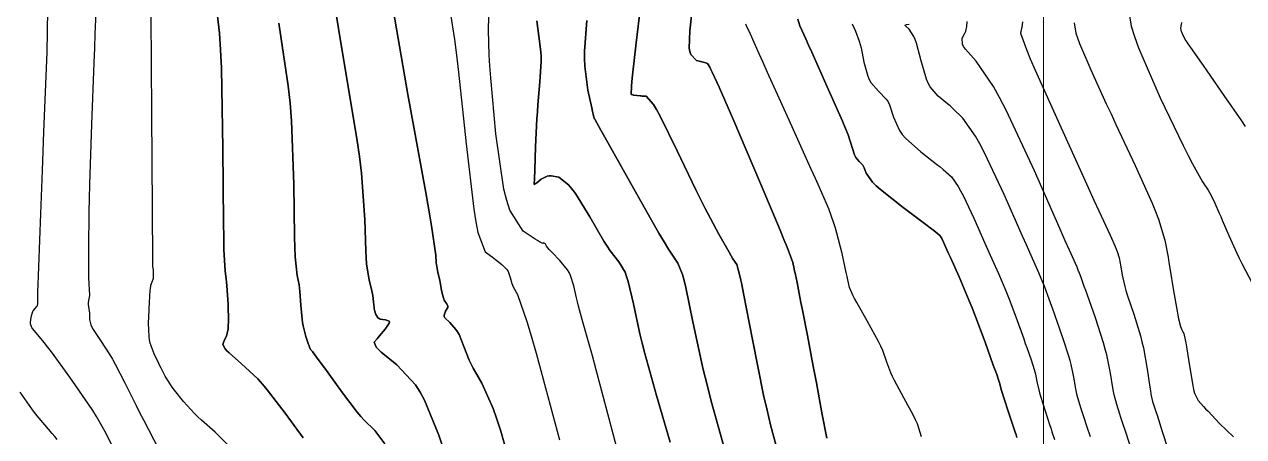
# Model space of a CAD drawing. Header units: metres. Extents: x 837117 to 838477, y 1189012 to 1191015.
# Drawn here: x 837813.1 to 837889, y 1189309.4 to 1189335 of the extents above; entities that cross this region are included whole.
import ezdxf

# ---------------------------------------------------------------- set-up
doc = ezdxf.new("R2010")
doc.units = ezdxf.units.M
doc.header["$LTSCALE"] = 0.3
doc.layers.add('COORD', color=7, linetype='Continuous', lineweight=20)
doc.layers.add('COTAS 10', color=1, linetype='Continuous')
doc.layers.add('COTAS INT', color=252, linetype='Continuous')

msp = doc.modelspace()

# ---------------------------------------------------------------- linework, layer by layer
at = {"layer": 'COORD'}
msp.add_line((837876.514, 1189013.872), (837876.514, 1191013.872), dxfattribs=at)
at = {"layer": 'COTAS 10'}
for points, elevation in [([(837818.84, 1189308.327), (837818.229, 1189309.542), (837817.626, 1189310.607), (837817.395, 1189310.972), (837817.136, 1189311.367), (837815.966, 1189313.048), (837814.824, 1189314.614), (837814.582, 1189314.937), (837814.372, 1189315.213), (837813.883, 1189315.809), (837813.659, 1189316.067), (837813.616, 1189316.129), (837813.581, 1189316.187), (837813.526, 1189316.363), (837813.535, 1189316.53), (837813.54, 1189316.582), (837813.547, 1189316.637), (837813.583, 1189316.858), (837813.647, 1189317.073), (837813.671, 1189317.124), (837813.697, 1189317.172), (837813.817, 1189317.317), (837813.925, 1189317.437), (837813.944, 1189317.47), (837813.959, 1189317.503), (837813.975, 1189317.619), (837813.989, 1189318.379), (837814.003, 1189318.818), (837814.021, 1189319.356), (837814.123, 1189322.123), (837814.269, 1189325.904), (837814.315, 1189327.081), (837814.364, 1189328.315), (837814.559, 1189333.241), (837814.652, 1189338.547)], 1750), ([(837839.606, 1189307.376), (837838.919, 1189309.442), (837838.035, 1189311.619), (837837.759, 1189312.116), (837837.469, 1189312.567), (837836.311, 1189313.816), (837835.335, 1189314.609), (837835.161, 1189314.773), (837835.028, 1189314.913), (837834.893, 1189315.22), (837835.081, 1189315.434), (837835.151, 1189315.517), (837835.23, 1189315.609), (837835.58, 1189316.024), (837835.828, 1189316.407), (837835.842, 1189316.479), (837835.833, 1189316.536), (837835.6, 1189316.618), (837835.272, 1189316.658), (837835.202, 1189316.689), (837835.141, 1189316.727), (837834.995, 1189316.936), (837834.922, 1189317.216), (837834.906, 1189317.3), (837834.892, 1189317.386), (837834.861, 1189317.719), (837834.808, 1189318.141), (837834.781, 1189318.283), (837834.749, 1189318.436), (837834.588, 1189319.083), (837834.43, 1189320.096), (837834.398, 1189320.481), (837834.373, 1189320.912), (837834.327, 1189322.843), (837834.115, 1189325.731), (837833.985, 1189326.764), (837833.824, 1189327.899), (837832.986, 1189332.843), (837832.078, 1189338.409)], 1760), ([(837832.078, 1189338.409), (837832.986, 1189332.843), (837833.824, 1189327.899), (837833.985, 1189326.764), (837834.115, 1189325.731), (837834.327, 1189322.843), (837834.373, 1189320.912), (837834.398, 1189320.481), (837834.43, 1189320.096), (837834.588, 1189319.083), (837834.749, 1189318.436), (837834.781, 1189318.283), (837834.808, 1189318.141), (837834.861, 1189317.719), (837834.892, 1189317.386), (837834.906, 1189317.3), (837834.922, 1189317.216), (837834.995, 1189316.936), (837835.141, 1189316.727), (837835.202, 1189316.689), (837835.272, 1189316.658), (837835.6, 1189316.618), (837835.833, 1189316.536), (837835.842, 1189316.479), (837835.828, 1189316.407), (837835.58, 1189316.024), (837835.23, 1189315.609), (837835.151, 1189315.517), (837835.081, 1189315.434), (837834.893, 1189315.22), (837835.028, 1189314.913), (837835.161, 1189314.773), (837835.335, 1189314.609), (837836.311, 1189313.816), (837837.469, 1189312.567), (837837.759, 1189312.116), (837838.035, 1189311.619), (837838.919, 1189309.442), (837839.606, 1189307.376)], 1760), ([(837881.703, 1189336.583), (837881.983, 1189334.87), (837882.181, 1189334.237), (837882.432, 1189333.534), (837883.776, 1189330.42), (837885.206, 1189327.452), (837885.512, 1189326.84), (837885.778, 1189326.321), (837886.415, 1189325.204), (837886.765, 1189324.684), (837886.851, 1189324.54), (837886.932, 1189324.396), (837887.186, 1189323.877), (837887.453, 1189323.254), (837887.542, 1189323.044), (837887.638, 1189322.818), (837888.041, 1189321.868), (837888.54, 1189320.763), (837888.697, 1189320.439), (837888.861, 1189320.107), (837889.521, 1189318.844)], 1790), ([(837857.025, 1189307.411), (837855.861, 1189311.559), (837855.597, 1189312.573), (837855.36, 1189313.529), (837854.717, 1189316.499), (837854.284, 1189318.633), (837854.179, 1189319.063), (837854.08, 1189319.423), (837853.777, 1189320.141), (837853.199, 1189321.009), (837852.927, 1189321.463), (837852.606, 1189322.01), (837851.043, 1189324.758), (837849.526, 1189327.463), (837849.235, 1189327.982), (837849, 1189328.402), (837848.617, 1189329.09), (837848.6, 1189329.122), (837848.596, 1189329.128), (837848.593, 1189329.133), (837848.582, 1189329.141), (837848.516, 1189329.408), (837848.478, 1189329.577), (837848.431, 1189329.787), (837848.189, 1189330.886), (837847.997, 1189332.385), (837847.982, 1189332.846), (837847.983, 1189333.328), (837848.122, 1189335.234)], 1770), ([(837848.122, 1189335.234), (837847.983, 1189333.328), (837847.982, 1189332.846), (837847.997, 1189332.385), (837848.189, 1189330.886), (837848.431, 1189329.787), (837848.478, 1189329.577), (837848.516, 1189329.408), (837848.582, 1189329.141), (837848.593, 1189329.133), (837848.596, 1189329.128), (837848.6, 1189329.122), (837848.617, 1189329.09), (837849, 1189328.402), (837849.235, 1189327.982), (837849.526, 1189327.463), (837851.043, 1189324.758), (837852.606, 1189322.01), (837852.927, 1189321.463), (837853.199, 1189321.009), (837853.777, 1189320.141), (837854.08, 1189319.423), (837854.179, 1189319.063), (837854.284, 1189318.633), (837854.717, 1189316.499), (837855.36, 1189313.529), (837855.597, 1189312.573), (837855.861, 1189311.559), (837857.025, 1189307.411)], 1770), ([(837864.632, 1189335.014), (837864.835, 1189334.565), (837865.062, 1189333.941), (837865.12, 1189333.738), (837865.175, 1189333.521), (837865.354, 1189332.631), (837865.594, 1189331.762), (837865.687, 1189331.56), (837865.792, 1189331.374), (837866.268, 1189330.841), (837866.746, 1189330.334), (837866.853, 1189330.165), (837866.948, 1189329.984), (837867.199, 1189329.224), (837867.565, 1189328.379), (837867.733, 1189328.144), (837867.93, 1189327.908), (837868.884, 1189327.055), (837869.871, 1189326.296), (837870.09, 1189326.121), (837870.285, 1189325.962), (837870.793, 1189325.51), (837871.22, 1189324.9), (837871.365, 1189324.64), (837871.522, 1189324.341), (837872.183, 1189322.93), (837872.866, 1189321.388), (837873.037, 1189321.005), (837873.199, 1189320.642), (837873.715, 1189319.491), (837874.176, 1189318.419), (837874.302, 1189318.106), (837874.428, 1189317.786), (837874.881, 1189316.568), (837874.923, 1189316.449)], 1780), ([(837864.632, 1189335.014), (837864.835, 1189334.565), (837865.062, 1189333.941), (837865.12, 1189333.738), (837865.175, 1189333.521), (837865.354, 1189332.631), (837865.594, 1189331.762), (837865.687, 1189331.56), (837865.792, 1189331.374), (837866.268, 1189330.841), (837866.746, 1189330.334), (837866.853, 1189330.165), (837866.948, 1189329.984), (837867.199, 1189329.224), (837867.565, 1189328.379), (837867.733, 1189328.144), (837867.93, 1189327.908), (837868.884, 1189327.055), (837869.871, 1189326.296), (837870.09, 1189326.121), (837870.285, 1189325.962), (837870.793, 1189325.51), (837871.22, 1189324.9), (837871.365, 1189324.64), (837871.522, 1189324.341), (837872.183, 1189322.93), (837872.866, 1189321.388), (837873.037, 1189321.005), (837873.199, 1189320.642), (837873.715, 1189319.491), (837874.176, 1189318.419), (837874.302, 1189318.106), (837874.428, 1189317.786), (837874.881, 1189316.568), (837875.289, 1189315.424), (837875.386, 1189315.149), (837875.477, 1189314.893), (837875.75, 1189314.121), (837875.946, 1189313.52), (837875.988, 1189313.372), (837876.024, 1189313.231), (837876.112, 1189312.788), (837876.223, 1189312.267), (837876.274, 1189312.077), (837876.334, 1189311.868), (837876.622, 1189310.946), (837876.922, 1189310.034), (837876.989, 1189309.831), (837877.048, 1189309.65), (837877.204, 1189309.172)], 1780)]:
    msp.add_lwpolyline(points, dxfattribs=dict(at, elevation=elevation))
at = {"layer": 'COTAS INT'}
for points, elevation in [([(837817.642, 1189337.07), (837817.537, 1189334.402), (837817.503, 1189333.531), (837817.467, 1189332.603), (837817.32, 1189328.773), (837817.192, 1189325.027), (837817.169, 1189324.152), (837817.15, 1189323.347), (837817.124, 1189321.022), (837817.137, 1189319.487), (837817.142, 1189319.179), (837817.149, 1189318.922), (837817.178, 1189318.416), (837817.195, 1189318.233), (837817.194, 1189318.18), (837817.19, 1189318.126), (837817.153, 1189317.92), (837817.12, 1189317.695), (837817.118, 1189317.629), (837817.12, 1189317.56), (837817.155, 1189317.298), (837817.194, 1189317.031), (837817.199, 1189316.959), (837817.201, 1189316.889), (837817.188, 1189316.642), (837817.275, 1189316.294), (837817.341, 1189316.159), (837817.425, 1189316.008), (837817.878, 1189315.323), (837818.458, 1189314.437), (837818.622, 1189314.158), (837818.786, 1189313.866), (837819.393, 1189312.69), (837820.091, 1189311.284), (837820.313, 1189310.847), (837820.548, 1189310.389), (837821.502, 1189308.559)], 1752), ([(837824.958, 1189337.268), (837825.282, 1189334.432), (837825.346, 1189333.402), (837825.399, 1189332.264), (837825.497, 1189327.268), (837825.532, 1189322.636), (837825.545, 1189321.729), (837825.559, 1189320.983), (837825.625, 1189319.646), (837825.699, 1189319.164), (837825.719, 1189318.957), (837825.739, 1189318.719), (837825.809, 1189317.597), (837825.836, 1189316.482), (837825.829, 1189316.248), (837825.815, 1189316.047), (837825.714, 1189315.592), (837825.591, 1189315.367), (837825.564, 1189315.311), (837825.54, 1189315.258), (837825.478, 1189315.09), (837825.633, 1189314.814), (837825.746, 1189314.693), (837825.888, 1189314.553), (837826.656, 1189313.887), (837827.658, 1189312.935), (837827.948, 1189312.614), (837828.244, 1189312.269), (837829.359, 1189310.818), (837830.48, 1189309.278)], 1756), ([(837830.48, 1189309.278), (837829.359, 1189310.818), (837828.244, 1189312.269), (837827.948, 1189312.614), (837827.658, 1189312.935), (837826.656, 1189313.887), (837825.888, 1189314.553), (837825.746, 1189314.693), (837825.633, 1189314.814), (837825.478, 1189315.09), (837825.54, 1189315.258), (837825.564, 1189315.311), (837825.591, 1189315.367), (837825.714, 1189315.592), (837825.815, 1189316.047), (837825.829, 1189316.248), (837825.836, 1189316.482), (837825.809, 1189317.597), (837825.739, 1189318.719), (837825.719, 1189318.957), (837825.699, 1189319.164), (837825.625, 1189319.646), (837825.559, 1189320.983), (837825.545, 1189321.729), (837825.532, 1189322.636), (837825.497, 1189327.268), (837825.399, 1189332.264), (837825.346, 1189333.402), (837825.282, 1189334.432), (837824.958, 1189337.268)], 1756), ([(837835.864, 1189337.133), (837837, 1189330.631), (837838.096, 1189324.633), (837838.305, 1189323.446), (837838.473, 1189322.464), (837838.742, 1189320.631), (837838.762, 1189320.165), (837838.774, 1189320.046), (837838.789, 1189319.931), (837838.866, 1189319.552), (837838.959, 1189319.17), (837838.984, 1189319.054), (837839.008, 1189318.933), (837839.092, 1189318.456), (837839.189, 1189318.021), (837839.222, 1189317.926), (837839.257, 1189317.843), (837839.402, 1189317.633), (837839.489, 1189317.477), (837839.487, 1189317.426), (837839.474, 1189317.373), (837839.332, 1189317.154), (837839.242, 1189316.9), (837839.261, 1189316.824), (837839.299, 1189316.746), (837839.595, 1189316.441), (837839.986, 1189316.019), (837840.084, 1189315.867), (837840.177, 1189315.699), (837840.476, 1189314.964), (837840.811, 1189314.103), (837840.928, 1189313.856), (837841.055, 1189313.605), (837841.598, 1189312.669), (837842.3, 1189311.092), (837842.527, 1189310.438), (837842.768, 1189309.689), (837843.757, 1189306.2)], 1762), ([(837843.757, 1189306.2), (837842.768, 1189309.689), (837842.527, 1189310.438), (837842.3, 1189311.092), (837841.598, 1189312.669), (837841.055, 1189313.605), (837840.928, 1189313.856), (837840.811, 1189314.103), (837840.476, 1189314.964), (837840.177, 1189315.699), (837840.084, 1189315.867), (837839.986, 1189316.019), (837839.595, 1189316.441), (837839.299, 1189316.746), (837839.261, 1189316.824), (837839.242, 1189316.9), (837839.332, 1189317.154), (837839.474, 1189317.373), (837839.487, 1189317.426), (837839.489, 1189317.477), (837839.402, 1189317.633), (837839.257, 1189317.843), (837839.222, 1189317.926), (837839.189, 1189318.021), (837839.092, 1189318.456), (837839.008, 1189318.933), (837838.984, 1189319.054), (837838.959, 1189319.17), (837838.866, 1189319.552), (837838.789, 1189319.931), (837838.774, 1189320.046), (837838.762, 1189320.165), (837838.742, 1189320.631), (837838.473, 1189322.464), (837838.305, 1189323.446), (837838.096, 1189324.633), (837837, 1189330.631), (837835.864, 1189337.133)], 1762), ([(837839.432, 1189336.942), (837839.885, 1189334.045), (837840.014, 1189333.065), (837840.143, 1189332.008), (837840.622, 1189327.551), (837841.099, 1189323.505), (837841.228, 1189322.708), (837841.355, 1189322.05), (837841.802, 1189320.841), (837842.228, 1189320.541), (837842.341, 1189320.457), (837842.453, 1189320.371), (837842.84, 1189320.058), (837843.148, 1189319.74), (837843.21, 1189319.651), (837843.261, 1189319.562), (837843.362, 1189319.24), (837843.451, 1189318.883), (837843.495, 1189318.773), (837843.547, 1189318.658), (837843.805, 1189318.198), (837844.396, 1189316.511), (837844.659, 1189315.622), (837844.964, 1189314.55), (837846.421, 1189309.151)], 1764), ([(837839.432, 1189336.942), (837839.885, 1189334.045), (837840.014, 1189333.065), (837840.143, 1189332.008), (837840.622, 1189327.551), (837841.099, 1189323.505), (837841.228, 1189322.708), (837841.355, 1189322.05), (837841.802, 1189320.841), (837842.228, 1189320.541), (837842.341, 1189320.457), (837842.453, 1189320.371), (837842.84, 1189320.058), (837843.148, 1189319.74), (837843.21, 1189319.651), (837843.261, 1189319.562), (837843.362, 1189319.24), (837843.451, 1189318.883), (837843.495, 1189318.773), (837843.547, 1189318.658), (837843.805, 1189318.198), (837844.396, 1189316.511), (837844.659, 1189315.622), (837844.964, 1189314.55), (837846.421, 1189309.151)], 1764), ([(837826.03, 1189308.618), (837825.01, 1189309.622), (837824.155, 1189310.37), (837823.936, 1189310.578), (837823.726, 1189310.787), (837823.034, 1189311.544), (837822.472, 1189312.247), (837822.344, 1189312.421), (837822.227, 1189312.586), (837821.905, 1189313.109), (837821.649, 1189313.604), (837821.575, 1189313.752), (837821.498, 1189313.904), (837821.21, 1189314.492), (837820.976, 1189315.161), (837820.934, 1189315.364), (837820.902, 1189315.575), (837820.872, 1189316.404), (837820.905, 1189317.209), (837820.913, 1189317.405), (837820.922, 1189317.59), (837820.949, 1189318.163), (837820.986, 1189318.592), (837821.001, 1189318.687), (837821.017, 1189318.77), (837821.09, 1189318.984), (837821.155, 1189319.152), (837821.167, 1189319.207), (837821.175, 1189319.267), (837821.18, 1189319.512), (837821.166, 1189319.74), (837821.162, 1189319.788), (837821.158, 1189319.83), (837821.143, 1189319.928), (837821.124, 1189321.427), (837821.118, 1189322.352), (837821.111, 1189323.498), (837821.082, 1189329.48), (837821.04, 1189335.531)], 1754), ([(837826.03, 1189308.618), (837825.01, 1189309.622), (837824.155, 1189310.37), (837823.936, 1189310.578), (837823.726, 1189310.787), (837823.034, 1189311.544), (837822.472, 1189312.247), (837822.344, 1189312.421), (837822.227, 1189312.586), (837821.905, 1189313.109), (837821.649, 1189313.604), (837821.575, 1189313.752), (837821.498, 1189313.904), (837821.21, 1189314.492), (837820.976, 1189315.161), (837820.934, 1189315.364), (837820.902, 1189315.575), (837820.872, 1189316.404), (837820.905, 1189317.209), (837820.913, 1189317.405), (837820.922, 1189317.59), (837820.949, 1189318.163), (837820.986, 1189318.592), (837821.001, 1189318.687), (837821.017, 1189318.77), (837821.09, 1189318.984), (837821.155, 1189319.152), (837821.167, 1189319.207), (837821.175, 1189319.267), (837821.18, 1189319.512), (837821.166, 1189319.74), (837821.162, 1189319.788), (837821.158, 1189319.83), (837821.143, 1189319.928), (837821.124, 1189321.427), (837821.118, 1189322.352), (837821.111, 1189323.498), (837821.082, 1189329.48), (837821.04, 1189335.531)], 1754), ([(837850.239, 1189307.724), (837848.975, 1189312.496), (837848.705, 1189313.505), (837848.469, 1189314.38), (837847.904, 1189316.416), (837847.607, 1189317.474), (837847.54, 1189317.733), (837847.479, 1189317.977), (837847.315, 1189318.734), (837847.106, 1189319.378), (837847.018, 1189319.55), (837846.915, 1189319.719), (837846.435, 1189320.308), (837845.964, 1189320.793), (837845.867, 1189320.897), (837845.786, 1189320.988), (837845.616, 1189321.205), (837845.549, 1189321.313), (837845.533, 1189321.334), (837845.518, 1189321.353), (837845.473, 1189321.389), (837845.436, 1189321.393), (837845.425, 1189321.392), (837845.415, 1189321.389), (837845.38, 1189321.369), (837845.172, 1189321.468), (837845.053, 1189321.541), (837844.908, 1189321.633), (837844.16, 1189322.129), (837843.339, 1189323.435), (837843.148, 1189324.039), (837842.972, 1189324.747), (837842.467, 1189328.177), (837842.149, 1189331.668), (837842.092, 1189332.415), (837842.048, 1189333.066), (837841.998, 1189334.623), (837842.039, 1189335.481)], 1766), ([(837850.239, 1189307.724), (837848.975, 1189312.496), (837848.705, 1189313.505), (837848.469, 1189314.38), (837847.904, 1189316.416), (837847.607, 1189317.474), (837847.54, 1189317.733), (837847.479, 1189317.977), (837847.315, 1189318.734), (837847.106, 1189319.378), (837847.018, 1189319.55), (837846.915, 1189319.719), (837846.435, 1189320.308), (837845.964, 1189320.793), (837845.867, 1189320.897), (837845.786, 1189320.988), (837845.616, 1189321.205), (837845.549, 1189321.313), (837845.533, 1189321.334), (837845.518, 1189321.353), (837845.473, 1189321.389), (837845.436, 1189321.393), (837845.425, 1189321.392), (837845.415, 1189321.389), (837845.38, 1189321.369), (837845.172, 1189321.468), (837845.053, 1189321.541), (837844.908, 1189321.633), (837844.16, 1189322.129), (837843.339, 1189323.435), (837843.148, 1189324.039), (837842.972, 1189324.747), (837842.467, 1189328.177), (837842.149, 1189331.668), (837842.092, 1189332.415), (837842.048, 1189333.066), (837841.998, 1189334.623), (837842.039, 1189335.481)], 1766), ([(837860.403, 1189306.927), (837859.549, 1189310.089), (837859.33, 1189310.998), (837859.119, 1189311.922), (837858.418, 1189315.381), (837857.872, 1189318.261), (837857.759, 1189318.82), (837857.662, 1189319.275), (837857.449, 1189320.058), (837857.212, 1189320.414), (837857.1, 1189320.6), (837856.968, 1189320.824), (837856.327, 1189321.951), (837855.461, 1189323.581), (837855.188, 1189324.122), (837854.9, 1189324.702), (837853.74, 1189327.123), (837852.68, 1189329.274), (837852.456, 1189329.684), (837852.261, 1189330.013), (837851.807, 1189330.533), (837851.559, 1189330.533), (837851.495, 1189330.536), (837851.433, 1189330.539), (837851.223, 1189330.56), (837851.052, 1189330.586), (837851.014, 1189330.593), (837850.98, 1189330.599), (837850.889, 1189330.62), (837850.897, 1189331.125), (837850.924, 1189331.436), (837850.963, 1189331.822), (837851.193, 1189333.837), (837851.458, 1189336.076)], 1772), ([(837851.458, 1189336.076), (837851.193, 1189333.837), (837850.963, 1189331.822), (837850.924, 1189331.436), (837850.897, 1189331.125), (837850.889, 1189330.62), (837850.98, 1189330.599), (837851.014, 1189330.593), (837851.052, 1189330.586), (837851.223, 1189330.56), (837851.433, 1189330.539), (837851.495, 1189330.536), (837851.559, 1189330.533), (837851.807, 1189330.533), (837852.261, 1189330.013), (837852.456, 1189329.684), (837852.68, 1189329.274), (837853.74, 1189327.123), (837854.9, 1189324.702), (837855.188, 1189324.122), (837855.461, 1189323.581), (837856.327, 1189321.951), (837856.968, 1189320.824), (837857.1, 1189320.6), (837857.212, 1189320.414), (837857.449, 1189320.058), (837857.662, 1189319.275), (837857.759, 1189318.82), (837857.872, 1189318.261), (837858.418, 1189315.381), (837859.119, 1189311.922), (837859.33, 1189310.998), (837859.549, 1189310.089), (837860.403, 1189306.927)], 1772), ([(837854.675, 1189335.906), (837854.521, 1189334.581), (837854.493, 1189333.518), (837854.53, 1189333.302), (837854.586, 1189333.121), (837854.951, 1189332.751), (837855.355, 1189332.631), (837855.435, 1189332.608), (837855.503, 1189332.589), (837855.632, 1189332.556), (837855.768, 1189332.326), (837855.839, 1189332.183), (837855.924, 1189332.006), (837856.352, 1189331.079), (837857.064, 1189329.462), (837857.329, 1189328.849), (837857.623, 1189328.165), (837858.928, 1189325.099), (837860.146, 1189322.195), (837860.384, 1189321.612), (837860.58, 1189321.126), (837860.933, 1189320.171), (837861.019, 1189319.78), (837861.046, 1189319.65), (837861.075, 1189319.511), (837861.194, 1189318.927), (837861.371, 1189318.031), (837861.437, 1189317.694), (837861.511, 1189317.319), (837861.837, 1189315.645), (837862.205, 1189313.738), (837862.304, 1189313.216), (837862.402, 1189312.696), (837862.746, 1189310.84), (837863.051, 1189309.247)], 1774), ([(837863.051, 1189309.247), (837862.746, 1189310.84), (837862.402, 1189312.696), (837862.304, 1189313.216), (837862.205, 1189313.738), (837861.837, 1189315.645), (837861.511, 1189317.319), (837861.437, 1189317.694), (837861.371, 1189318.031), (837861.194, 1189318.927), (837861.075, 1189319.511), (837861.046, 1189319.65), (837861.019, 1189319.78), (837860.933, 1189320.171), (837860.58, 1189321.126), (837860.384, 1189321.612), (837860.146, 1189322.195), (837858.928, 1189325.099), (837857.623, 1189328.165), (837857.329, 1189328.849), (837857.064, 1189329.462), (837856.352, 1189331.079), (837855.924, 1189332.006), (837855.839, 1189332.183), (837855.768, 1189332.326), (837855.632, 1189332.556), (837855.503, 1189332.589), (837855.435, 1189332.608), (837855.355, 1189332.631), (837854.951, 1189332.751), (837854.586, 1189333.121), (837854.53, 1189333.302), (837854.493, 1189333.518), (837854.521, 1189334.581), (837854.675, 1189335.906)], 1774), ([(837835.554, 1189308.902), (837834.933, 1189309.739), (837834.273, 1189310.365), (837834.061, 1189310.604), (837833.838, 1189310.872), (837832.926, 1189312.074), (837832.076, 1189313.259), (837831.891, 1189313.515), (837831.728, 1189313.74), (837831.322, 1189314.293), (837831.105, 1189314.579), (837831.061, 1189314.636), (837831.024, 1189314.683), (837830.948, 1189314.772), (837830.885, 1189314.911), (837830.856, 1189314.989), (837830.822, 1189315.084), (837830.656, 1189315.57), (837830.487, 1189316.235), (837830.451, 1189316.443), (837830.419, 1189316.661), (837830.341, 1189317.532), (837830.276, 1189318.383), (837830.252, 1189318.589), (837830.225, 1189318.781), (837830.107, 1189319.364), (837829.994, 1189320.54), (837829.972, 1189321.105), (837829.952, 1189321.774), (837829.912, 1189325.055), (837829.757, 1189328.997), (837829.666, 1189330.083), (837829.553, 1189331.166), (837828.972, 1189335.055)], 1758), ([(837828.972, 1189335.055), (837829.553, 1189331.166), (837829.666, 1189330.083), (837829.757, 1189328.997), (837829.912, 1189325.055), (837829.952, 1189321.774), (837829.972, 1189321.105), (837829.994, 1189320.54), (837830.107, 1189319.364), (837830.225, 1189318.781), (837830.252, 1189318.589), (837830.276, 1189318.383), (837830.341, 1189317.532), (837830.419, 1189316.661), (837830.451, 1189316.443), (837830.487, 1189316.235), (837830.656, 1189315.57), (837830.822, 1189315.084), (837830.856, 1189314.989), (837830.885, 1189314.911), (837830.948, 1189314.772), (837831.024, 1189314.683), (837831.061, 1189314.636), (837831.105, 1189314.579), (837831.322, 1189314.293), (837831.728, 1189313.74), (837831.891, 1189313.515), (837832.076, 1189313.259), (837832.926, 1189312.074), (837833.838, 1189310.872), (837834.061, 1189310.604), (837834.273, 1189310.365), (837834.933, 1189309.739), (837835.554, 1189308.902)], 1758), ([(837853.299, 1189309.015), (837852.465, 1189311.913), (837851.734, 1189314.516), (837851.569, 1189315.153), (837851.42, 1189315.753), (837851.016, 1189317.617), (837850.695, 1189319.006), (837850.598, 1189319.306), (837850.498, 1189319.571), (837850.106, 1189320.225), (837849.578, 1189320.906), (837849.392, 1189321.189), (837849.189, 1189321.511), (837848.31, 1189323.016), (837847.411, 1189324.473), (837847.195, 1189324.765), (837846.993, 1189325.01), (837846.385, 1189325.495), (837845.903, 1189325.578), (837845.781, 1189325.57), (837845.665, 1189325.548), (837845.286, 1189325.355), (837845.009, 1189325.133), (837844.956, 1189325.092), (837844.913, 1189325.061), (837844.846, 1189325.025), (837844.861, 1189325.4), (837844.881, 1189325.911), (837844.939, 1189327.38), (837845.024, 1189329.108), (837845.052, 1189329.553), (837845.082, 1189329.984), (837845.21, 1189331.42), (837845.285, 1189332.671), (837845.283, 1189332.986), (837845.271, 1189333.286), (837845.145, 1189334.255), (837845.021, 1189335.212)], 1768), ([(837845.021, 1189335.212), (837845.145, 1189334.255), (837845.271, 1189333.286), (837845.283, 1189332.986), (837845.285, 1189332.671), (837845.21, 1189331.42), (837845.082, 1189329.984), (837845.052, 1189329.553), (837845.024, 1189329.108), (837844.939, 1189327.38), (837844.881, 1189325.911), (837844.861, 1189325.4), (837844.846, 1189325.025), (837844.913, 1189325.061), (837844.956, 1189325.092), (837845.009, 1189325.133), (837845.286, 1189325.355), (837845.665, 1189325.548), (837845.781, 1189325.57), (837845.903, 1189325.578), (837846.385, 1189325.495), (837846.993, 1189325.01), (837847.195, 1189324.765), (837847.411, 1189324.473), (837848.31, 1189323.016), (837849.189, 1189321.511), (837849.392, 1189321.189), (837849.578, 1189320.906), (837850.106, 1189320.225), (837850.498, 1189319.571), (837850.598, 1189319.306), (837850.695, 1189319.006), (837851.016, 1189317.617), (837851.42, 1189315.753), (837851.569, 1189315.153), (837851.734, 1189314.516), (837852.465, 1189311.913), (837853.299, 1189309.015)], 1768), ([(837868.93, 1189309.343), (837868.679, 1189310.147), (837868.57, 1189310.403), (837868.443, 1189310.673), (837867.845, 1189311.768), (837867.251, 1189312.832), (837867.127, 1189313.082), (837867.021, 1189313.314), (837866.784, 1189313.991), (837866.525, 1189314.712), (837866.404, 1189314.971), (837866.263, 1189315.257), (837865.578, 1189316.503), (837864.907, 1189317.689), (837864.775, 1189317.936), (837864.666, 1189318.149), (837864.465, 1189318.624), (837864.363, 1189319.097), (837864.316, 1189319.308), (837864.26, 1189319.554), (837863.994, 1189320.73), (837863.672, 1189322.012), (837863.582, 1189322.324), (837863.492, 1189322.617), (837863.163, 1189323.52), (837862.585, 1189324.84), (837862.337, 1189325.396), (837862.052, 1189326.034), (837860.707, 1189329.026), (837859.368, 1189331.993), (837859.088, 1189332.616), (837858.846, 1189333.152), (837858.299, 1189334.37), (837858.056, 1189334.899), (837858.007, 1189335.001)], 1776), ([(837868.93, 1189309.343), (837868.679, 1189310.147), (837868.57, 1189310.403), (837868.443, 1189310.673), (837867.845, 1189311.768), (837867.251, 1189312.832), (837867.127, 1189313.082), (837867.021, 1189313.314), (837866.784, 1189313.991), (837866.525, 1189314.712), (837866.404, 1189314.971), (837866.263, 1189315.257), (837865.578, 1189316.503), (837864.907, 1189317.689), (837864.775, 1189317.936), (837864.666, 1189318.149), (837864.465, 1189318.624), (837864.363, 1189319.097), (837864.316, 1189319.308), (837864.26, 1189319.554), (837863.994, 1189320.73), (837863.672, 1189322.012), (837863.582, 1189322.324), (837863.492, 1189322.617), (837863.163, 1189323.52), (837862.585, 1189324.84), (837862.337, 1189325.396), (837862.052, 1189326.034), (837860.707, 1189329.026), (837859.368, 1189331.993), (837859.088, 1189332.616), (837858.846, 1189333.152), (837858.299, 1189334.37), (837858.056, 1189334.899), (837858.007, 1189335.001)], 1776), ([(837874.871, 1189309.302), (837874.815, 1189309.472), (837874.746, 1189309.68), (837874.394, 1189310.749), (837874.043, 1189311.825), (837873.975, 1189312.037), (837873.92, 1189312.213), (837873.826, 1189312.537), (837873.807, 1189312.629), (837873.8, 1189312.659), (837873.791, 1189312.69), (837873.75, 1189312.816), (837873.589, 1189313.27), (837873.402, 1189313.794), (837872.89, 1189315.233), (837872.261, 1189316.924), (837872.085, 1189317.369), (837871.909, 1189317.804), (837871.27, 1189319.293), (837870.729, 1189320.49), (837870.616, 1189320.741), (837870.519, 1189320.958), (837870.298, 1189321.451), (837870.193, 1189321.676), (837870.168, 1189321.724), (837870.144, 1189321.766), (837870.076, 1189321.863), (837869.692, 1189322.162), (837869.47, 1189322.331), (837869.198, 1189322.537), (837867.796, 1189323.592), (837866.389, 1189324.709), (837866.114, 1189324.955), (837865.888, 1189325.174), (837865.485, 1189325.733), (837865.372, 1189326.075), (837865.329, 1189326.157), (837865.281, 1189326.233), (837865.066, 1189326.461), (837864.851, 1189326.702), (837864.804, 1189326.785), (837864.762, 1189326.876), (837864.654, 1189327.268), (837864.368, 1189328.125), (837864.213, 1189328.509), (837864.026, 1189328.958), (837863.079, 1189331.111), (837862.112, 1189333.257), (837861.912, 1189333.7), (837861.741, 1189334.079), (837861.37, 1189334.905), (837861.244, 1189335.318)], 1778), ([(837861.244, 1189335.318), (837861.37, 1189334.905), (837861.741, 1189334.079), (837861.912, 1189333.7), (837862.112, 1189333.257), (837863.079, 1189331.111), (837864.026, 1189328.958), (837864.213, 1189328.509), (837864.368, 1189328.125), (837864.654, 1189327.268), (837864.762, 1189326.876), (837864.804, 1189326.785), (837864.851, 1189326.702), (837865.066, 1189326.461), (837865.281, 1189326.233), (837865.329, 1189326.157), (837865.372, 1189326.075), (837865.485, 1189325.733), (837865.888, 1189325.174), (837866.114, 1189324.955), (837866.389, 1189324.709), (837867.796, 1189323.592), (837869.198, 1189322.537), (837869.47, 1189322.331), (837869.692, 1189322.162), (837870.076, 1189321.863), (837870.144, 1189321.766), (837870.168, 1189321.724), (837870.193, 1189321.676), (837870.298, 1189321.451), (837870.519, 1189320.958), (837870.616, 1189320.741), (837870.729, 1189320.49), (837871.27, 1189319.293), (837871.909, 1189317.804), (837872.085, 1189317.369), (837872.261, 1189316.924), (837872.89, 1189315.233), (837873.402, 1189313.794), (837873.589, 1189313.27), (837873.75, 1189312.816), (837873.791, 1189312.69), (837873.8, 1189312.659), (837873.807, 1189312.629), (837873.826, 1189312.537), (837873.92, 1189312.213), (837873.975, 1189312.037), (837874.043, 1189311.825), (837874.394, 1189310.749), (837874.746, 1189309.68), (837874.815, 1189309.472), (837874.871, 1189309.302)], 1778), ([(837879.44, 1189309.337), (837879.226, 1189309.997), (837879.163, 1189310.191), (837879.098, 1189310.389), (837878.851, 1189311.142), (837878.624, 1189311.91), (837878.573, 1189312.117), (837878.526, 1189312.322), (837878.399, 1189313.04), (837878.241, 1189313.833), (837878.176, 1189314.085), (837878.101, 1189314.351), (837877.75, 1189315.427), (837877.365, 1189316.517), (837877.268, 1189316.791), (837877.175, 1189317.054), (837876.873, 1189317.903), (837876.596, 1189318.647), (837876.519, 1189318.843), (837876.442, 1189319.034), (837876.161, 1189319.689), (837875.668, 1189320.794), (837875.457, 1189321.269), (837875.214, 1189321.817), (837874.069, 1189324.409), (837872.851, 1189327.005), (837872.563, 1189327.557), (837872.296, 1189328.035), (837871.509, 1189329.158), (837870.879, 1189329.761), (837870.71, 1189329.912), (837870.545, 1189330.056), (837869.972, 1189330.518), (837869.472, 1189331.108), (837869.353, 1189331.333), (837869.242, 1189331.584), (837868.912, 1189332.714), (837868.63, 1189333.81), (837868.55, 1189334.04), (837868.468, 1189334.238), (837868.165, 1189334.686), (837867.952, 1189334.877), (837867.928, 1189334.913), (837867.919, 1189334.942), (837868.012, 1189334.984), (837868.173, 1189334.991)], 1782), ([(837874.923, 1189322.475), (837874.069, 1189324.409), (837872.851, 1189327.005), (837872.563, 1189327.557), (837872.296, 1189328.035), (837871.509, 1189329.158), (837870.879, 1189329.761), (837870.71, 1189329.912), (837870.545, 1189330.056), (837869.972, 1189330.518), (837869.472, 1189331.108), (837869.353, 1189331.333), (837869.242, 1189331.584), (837868.912, 1189332.714), (837868.63, 1189333.81), (837868.55, 1189334.04), (837868.468, 1189334.238), (837868.165, 1189334.686), (837867.952, 1189334.877), (837867.928, 1189334.913), (837867.919, 1189334.942), (837868.012, 1189334.984), (837868.173, 1189334.991)], 1782), ([(837874.923, 1189328.096), (837874.196, 1189329.655), (837873.786, 1189330.448), (837873.409, 1189331.133), (837872.326, 1189332.705), (837871.666, 1189333.452), (837871.556, 1189333.617), (837871.478, 1189333.763), (837871.46, 1189334.14), (837871.619, 1189334.405), (837871.653, 1189334.482), (837871.682, 1189334.559), (837871.752, 1189334.85), (837871.778, 1189335.167)], 1784), ([(837881.949, 1189308.664), (837881.675, 1189309.502), (837881.403, 1189310.345), (837881.336, 1189310.55), (837881.274, 1189310.743), (837881.079, 1189311.339), (837880.915, 1189311.953), (837880.872, 1189312.157), (837880.829, 1189312.376), (837880.685, 1189313.292), (837880.458, 1189314.435), (837880.363, 1189314.798), (837880.255, 1189315.181), (837879.751, 1189316.732), (837879.253, 1189318.14), (837879.15, 1189318.433), (837879.061, 1189318.684), (837878.865, 1189319.239), (837878.764, 1189319.509), (837878.736, 1189319.58), (837878.708, 1189319.649), (837878.606, 1189319.887), (837878.137, 1189320.946), (837877.877, 1189321.533), (837877.562, 1189322.247), (837875.954, 1189325.888), (837874.196, 1189329.655), (837873.786, 1189330.448), (837873.409, 1189331.133), (837872.326, 1189332.705), (837871.666, 1189333.452), (837871.556, 1189333.617), (837871.478, 1189333.763), (837871.46, 1189334.14), (837871.619, 1189334.405), (837871.653, 1189334.482), (837871.682, 1189334.559), (837871.752, 1189334.85), (837871.778, 1189335.167)], 1784), ([(837875.217, 1189335.14), (837875.167, 1189334.802), (837875.154, 1189334.722), (837875.141, 1189334.649), (837875.096, 1189334.433), (837875.455, 1189333.425), (837875.697, 1189332.851), (837876, 1189332.15), (837877.611, 1189328.554), (837879.304, 1189324.835), (837879.66, 1189324.056), (837879.967, 1189323.386), (837880.668, 1189321.87), (837880.985, 1189321.164), (837881.051, 1189321.005), (837881.106, 1189320.862), (837881.225, 1189320.473), (837881.286, 1189320.135), (837881.305, 1189320.022), (837881.326, 1189319.902), (837881.407, 1189319.401), (837881.571, 1189318.69), (837881.644, 1189318.438), (837881.728, 1189318.162), (837882.13, 1189316.963), (837882.551, 1189315.613), (837882.646, 1189315.242), (837882.733, 1189314.872), (837882.972, 1189313.543), (837883.133, 1189312.431), (837883.17, 1189312.197), (837883.205, 1189311.996), (837883.307, 1189311.536), (837883.449, 1189311.098), (837883.51, 1189310.909), (837883.581, 1189310.692), (837883.911, 1189309.667), (837884.239, 1189308.654)], 1786), ([(837875.217, 1189335.14), (837875.167, 1189334.802), (837875.154, 1189334.722), (837875.141, 1189334.649), (837875.096, 1189334.433), (837875.455, 1189333.425), (837875.697, 1189332.851), (837876, 1189332.15), (837877.611, 1189328.554), (837879.304, 1189324.835), (837879.66, 1189324.056), (837879.967, 1189323.386), (837880.668, 1189321.87), (837880.985, 1189321.164), (837881.051, 1189321.005), (837881.106, 1189320.862), (837881.225, 1189320.473), (837881.286, 1189320.135), (837881.305, 1189320.022), (837881.326, 1189319.902), (837881.407, 1189319.401), (837881.571, 1189318.69), (837881.644, 1189318.438), (837881.728, 1189318.162), (837882.13, 1189316.963), (837882.551, 1189315.613), (837882.646, 1189315.242), (837882.733, 1189314.872), (837882.972, 1189313.543), (837883.133, 1189312.431), (837883.17, 1189312.197), (837883.205, 1189311.996), (837883.307, 1189311.536), (837883.449, 1189311.098), (837883.51, 1189310.909), (837883.581, 1189310.692), (837883.911, 1189309.667), (837884.239, 1189308.654)], 1786), ([(837878.421, 1189335.089), (837878.531, 1189334.44), (837878.629, 1189334.147), (837878.757, 1189333.804), (837879.46, 1189332.157), (837880.428, 1189330.049), (837880.722, 1189329.416), (837881.027, 1189328.761), (837882.222, 1189326.217), (837883.277, 1189323.872), (837883.494, 1189323.343), (837883.679, 1189322.865), (837884.073, 1189321.574), (837884.267, 1189320.511), (837884.325, 1189320.177), (837884.384, 1189319.827), (837884.613, 1189318.42), (837884.825, 1189317.157), (837884.874, 1189316.896), (837884.918, 1189316.675), (837885.039, 1189316.198), (837885.127, 1189315.995), (837885.149, 1189315.946), (837885.171, 1189315.899), (837885.242, 1189315.758), (837885.337, 1189315.375), (837885.373, 1189315.177), (837885.413, 1189314.938), (837885.593, 1189313.743), (837885.802, 1189312.527), (837885.86, 1189312.276), (837885.918, 1189312.061), (837886.13, 1189311.592), (837886.465, 1189311.234), (837886.601, 1189311.089), (837886.756, 1189310.924), (837887.474, 1189310.161), (837888.332, 1189309.348)], 1788), ([(837885.1, 1189335.097), (837885.08, 1189334.986), (837885.046, 1189334.755), (837885.068, 1189334.621), (837885.083, 1189334.572), (837885.103, 1189334.516), (837885.208, 1189334.273), (837885.373, 1189333.968), (837885.43, 1189333.875), (837885.492, 1189333.778), (837885.758, 1189333.396), (837886.244, 1189332.716), (837886.445, 1189332.431), (837886.674, 1189332.104), (837887.744, 1189330.573), (837888.828, 1189328.993), (837889.066, 1189328.634)], 1792), ([(837879.44, 1189309.337), (837879.226, 1189309.997), (837879.163, 1189310.191), (837879.098, 1189310.389), (837878.851, 1189311.142), (837878.624, 1189311.91), (837878.573, 1189312.117), (837878.526, 1189312.322), (837878.399, 1189313.04), (837878.241, 1189313.833), (837878.176, 1189314.085), (837878.101, 1189314.351), (837877.75, 1189315.427), (837877.365, 1189316.517), (837877.268, 1189316.791), (837877.175, 1189317.054), (837876.873, 1189317.903), (837876.596, 1189318.647), (837876.519, 1189318.843), (837876.442, 1189319.034), (837876.161, 1189319.689), (837875.668, 1189320.794)], 1782), ([(837815.191, 1189309.163), (837815.03, 1189309.368), (837814.88, 1189309.554), (837814.417, 1189310.078), (837813.938, 1189310.639), (837813.777, 1189310.849), (837813.604, 1189311.083), (837812.875, 1189312.125)], 1748)]:
    msp.add_lwpolyline(points, dxfattribs=dict(at, elevation=elevation))

doc.saveas('drawing.dxf')
